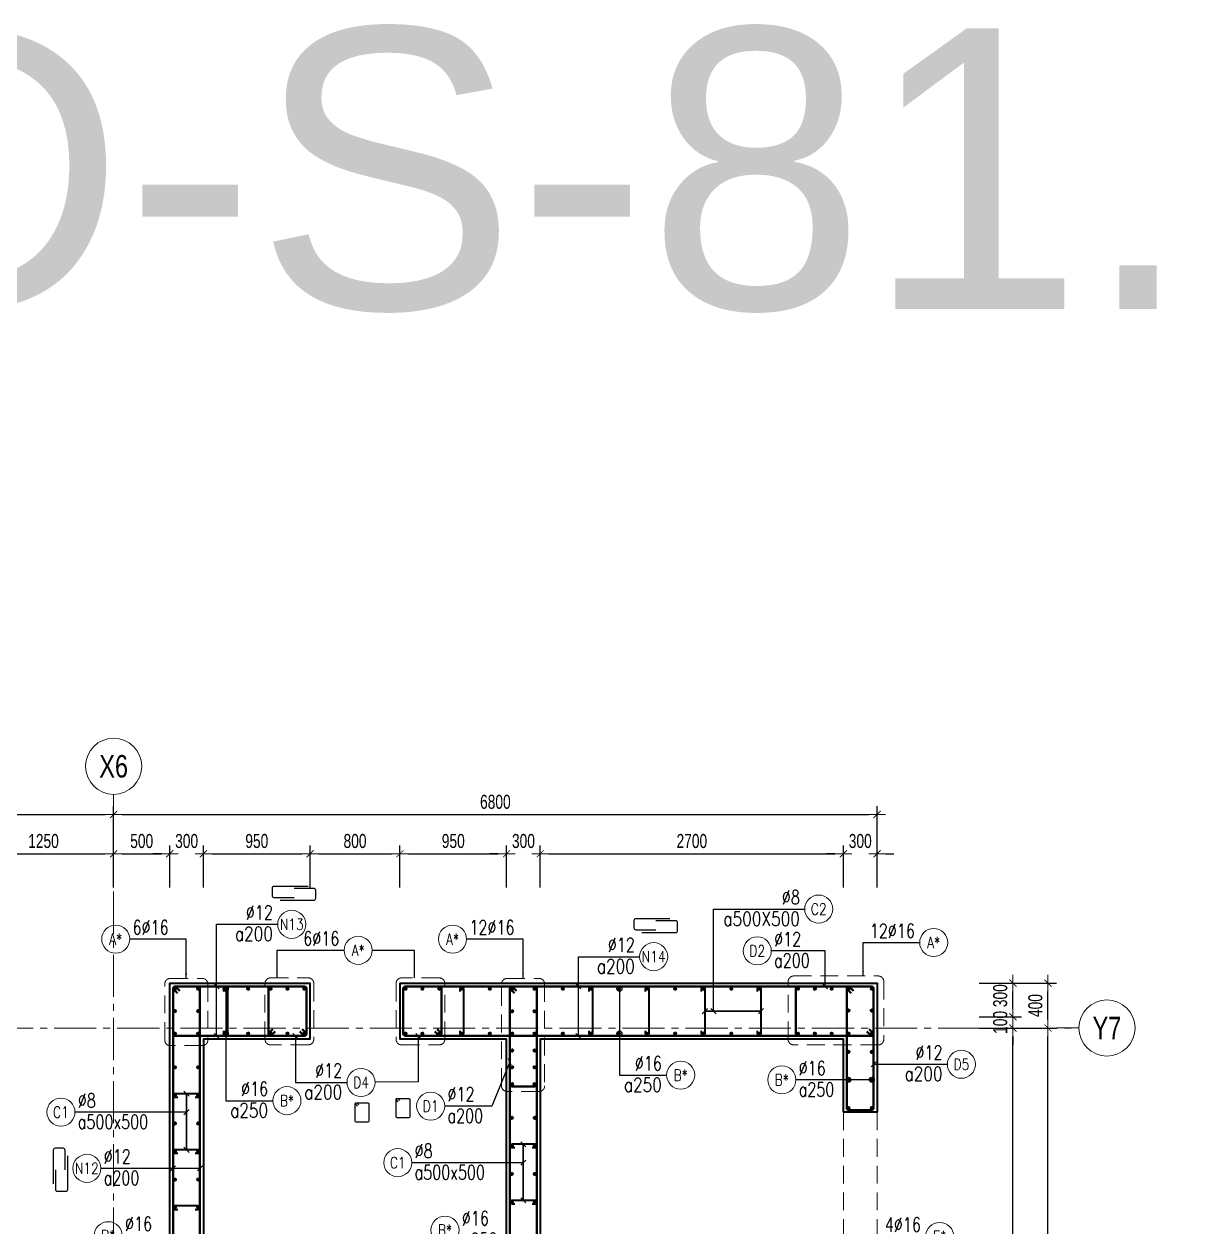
# Model space of a CAD drawing. Header units: millimetres. Extents: x 738475 to 1279438, y -34239 to 156422.
# Drawn here: x 1252281 to 1262657, y 145708 to 156422 of the extents above; entities that cross this region are included whole.
import ezdxf
from ezdxf.enums import TextEntityAlignment as Align

# ---------------------------------------------------------------- set-up
doc = ezdxf.new("R2010")
doc.units = ezdxf.units.MM
doc.header["$MEASUREMENT"] = 0
doc.linetypes.add('HIDDEN2', pattern=[4.7625, 3.175, -1.5875])
doc.linetypes.add('OF_Grid_1$0$CENTER2', pattern=[1.125, 0.75, -0.125, 0.125, -0.125])
doc.layers.get('0').update_dxf_attribs({"lineweight": 20})
doc.layers.get('Defpoints').update_dxf_attribs({"color": 151, "lineweight": 9})
for name, color, linetype, lineweight in [('KC-LEADER', 153, 'Continuous', 18), ('KC-THEP', 6, 'Continuous', 40), ('NDC_S_BEAM', 3, 'HIDDEN2', 20), ('NDC_S_DIM', 1, 'Continuous', 15), ('NDC_S_ENG TEXT', 2, 'Continuous', 20), ('NDC_S_HIDDEN', 8, 'HIDDEN2', 13), ('NDC_S_LEADER', 1, 'Continuous', 15), ('NDC_S_REBAR', 4, 'Continuous', 35), ('NDC_S_STIRRUP', 4, 'Continuous', 40), ('NDC_S_VN TEXT', 7, 'Continuous', 20), ('NDC_S_WALL', 6, 'Continuous', 35), ('OF_Grid_1$0$NDC_S_AXIS', 5, 'OF_Grid_1$0$CENTER2', 13), ('OF_Grid_1$0$NDC_S_SYMBOL', 1, 'Continuous', 15), ('OF_Grid_1$0$NDC_S_TEXT SYMBOL', 7, 'Continuous', 20)]:
    doc.layers.add(name, color=color, linetype=linetype, lineweight=lineweight)
doc.layers.add('Leader', color=6, linetype='Continuous')
doc.layers.add('Ligature', color=1, linetype='Continuous')
doc.styles.add('NDC_DIM', font='', dxfattribs={"width": 0.75})
doc.styles.add('NDC_EN TXT', font='romans.shx', dxfattribs={"width": 0.8})
doc.styles.add('OF_Grid_1$0$NDC_ANNO', font='', dxfattribs={"width": 0.8})
doc.styles.get("Standard").update_dxf_attribs({"font": 'arial.ttf'})
doc.styles.get('NDC_DIM').set_extended_font_data('Dotum')
doc.styles.get('OF_Grid_1$0$NDC_ANNO').set_extended_font_data('Dotum')
doc.dimstyles.new('NDC_dim_25', dxfattribs={"dimscale": 25, "dimtxt": 2.5, "dimasz": 1.5, "dimexe": 1.5, "dimexo": 2.5, "dimgap": 1, "dimtad": 1, "dimdec": 0, "dimzin": 0, "dimdsep": 46, "dimtxsty": 'NDC_DIM', "dimblk": 'DIMMARK', "dimcen": 0.09, "dimdle": 1.2, "dimclrd": 1, "dimclre": 1, "dimclrt": 3, "dimadec": 0, "dimazin": 0, "dimtfac": 1, "dimtdec": 0, "dimtix": 1, "dimtofl": 0, "dimtmove": 0, "dimatfit": 3, "dimfxl": 6, "dimfxlon": 1, "dimtolj": 1, "dimtzin": 0, "dimarcsym": 0})
doc.dimstyles.new('NDC_dim_30', dxfattribs={"dimscale": 30, "dimtxt": 2.5, "dimasz": 1.5, "dimexe": 1.5, "dimexo": 2.5, "dimgap": 1, "dimtad": 1, "dimdec": 0, "dimzin": 0, "dimdsep": 46, "dimtxsty": 'NDC_DIM', "dimblk": 'DIMMARK', "dimcen": 0.09, "dimdle": 1.2, "dimclrd": 1, "dimclre": 1, "dimclrt": 3, "dimadec": 0, "dimazin": 0, "dimtfac": 1, "dimtdec": 0, "dimtix": 1, "dimtofl": 0, "dimtmove": 0, "dimatfit": 3, "dimfxl": 6, "dimfxlon": 1, "dimtolj": 1, "dimtzin": 0, "dimarcsym": 0})
doc.dimstyles.new('NDC_dim_50', dxfattribs={"dimscale": 50, "dimtxt": 2.5, "dimasz": 1.5, "dimexe": 1.5, "dimexo": 2.5, "dimgap": 1, "dimtad": 1, "dimdec": 0, "dimzin": 0, "dimdsep": 46, "dimtxsty": 'NDC_DIM', "dimblk": 'DIMMARK', "dimcen": 0.09, "dimdle": 1.2, "dimclrd": 1, "dimclre": 1, "dimclrt": 3, "dimadec": 0, "dimazin": 0, "dimtfac": 1, "dimtdec": 0, "dimtix": 1, "dimtofl": 0, "dimtmove": 0, "dimatfit": 3, "dimfxl": 6, "dimfxlon": 1, "dimtolj": 1, "dimtzin": 0, "dimarcsym": 0})

# ---------------------------------------------------------------- blocks, each defined once
blk = doc.blocks.new('THEP')
at = {"layer": 'KC-LEADER', "color": 6}
blk.add_circle((0, 0), 14, dxfattribs=at)
at = {"layer": 'KC-THEP'}
for p, q in [((-14, 0), (14, 0)), ((10, 10), (-10, -10)), ((-10, 10), (10, -10)), ((0, 14), (0, -14))]:
    blk.add_line(p, q, dxfattribs=at)
blk = doc.blocks.new('*U11')
blk.add_circle((-2.5, 0), 2.5)
at = {"layer": 'NDC_S_VN TEXT', "color": 3, "style": 'NDC_EN TXT', "width": 0.75}
for tag, p in [('DK1', (0.5, 0.85)), ('KC1', (0.5, -2.97))]:
    blk.add_attdef(tag, p, '', height=2.5, dxfattribs=at)
at = {"layer": 'NDC_S_VN TEXT', "color": 7, "style": 'NDC_EN TXT', "width": 0.8}
blk.add_attdef('SH2', text='', height=2, dxfattribs=at).set_placement((-2.5, 0), align=Align.MIDDLE)
blk = doc.blocks.new('DIMMARK')
at = {"layer": 'NDC_S_DIM', "color": 1}
blk.add_line((-1.5, 0), (1, 0), dxfattribs=at)
at = {"layer": 'NDC_S_DIM', "color": 2, "const_width": 0.1}
blk.add_lwpolyline([(-0.42, -0.42), (0.42, 0.42)], dxfattribs=at)
blk = doc.blocks.new('A$C72321851')
at = {"layer": 'Ligature'}
for points in [[(-61, -129), (-61, 171, -0.414214), (-43, 189), (26, 189, -0.414214), (43, 171), (43, -4)], [(-40, -4), (-40, -180, 0.414214), (-22, -197), (47, -197, 0.414214), (65, -180), (65, 121)]]:
    blk.add_lwpolyline(points, format="xyb", dxfattribs=at)
blk = doc.blocks.new('*U12')
blk.add_circle((-2.5, 0), 2.5)
at = {"layer": 'NDC_S_VN TEXT', "color": 3, "style": 'NDC_EN TXT', "width": 0.75}
for tag, p in [('DK1', (0.5, 0.85)), ('KC1', (0.5, -2.97))]:
    blk.add_attdef(tag, p, '', height=2.5, dxfattribs=at)
at = {"layer": 'NDC_S_VN TEXT', "color": 7, "style": 'NDC_EN TXT', "width": 0.8}
blk.add_attdef('SH2', text='', height=2, dxfattribs=at).set_placement((-2.5, 0), align=Align.MIDDLE)
blk = doc.blocks.new('*U9')
blk.add_circle((2.5, 0), 2.5)
at = {"layer": 'NDC_S_VN TEXT', "color": 3, "style": 'NDC_EN TXT', "width": 0.75}
blk.add_attdef('DK2', text='', height=2.5, dxfattribs=at).set_placement((-0.85, 0.85), align=Align.RIGHT)
at = {"layer": 'NDC_S_VN TEXT', "color": 7, "style": 'NDC_EN TXT', "width": 0.8}
blk.add_attdef('SH3', text='', height=2, dxfattribs=at).set_placement((2.5, 0), align=Align.MIDDLE)
blk = doc.blocks.new('*U10')
blk.add_circle((2.5, 0), 2.5)
at = {"layer": 'NDC_S_VN TEXT', "color": 3, "style": 'NDC_EN TXT'}
for tag, width, p in [('DK2', 0.75, (-0.85, 0.85)), ('KC2', 0.8, (-0.85, -2.97))]:
    blk.add_attdef(tag, text='', height=2.5, dxfattribs=dict(at, width=width)).set_placement(p, align=Align.RIGHT)
at = {"layer": 'NDC_S_VN TEXT', "color": 7, "style": 'NDC_EN TXT', "width": 0.8}
blk.add_attdef('SH3', text='', height=2, dxfattribs=at).set_placement((2.5, 0), align=Align.MIDDLE)
blk = doc.blocks.new('*U13')
blk.add_circle((-2.5, 0), 2.5)
at = {"layer": 'NDC_S_VN TEXT', "color": 3, "style": 'NDC_EN TXT', "width": 0.75}
blk.add_attdef('DK1', (0.5, 0.85), '', height=2.5, dxfattribs=at)
at = {"layer": 'NDC_S_VN TEXT', "color": 7, "style": 'NDC_EN TXT', "width": 0.8}
blk.add_attdef('SH2', text='', height=2, dxfattribs=at).set_placement((-2.5, 0), align=Align.MIDDLE)
blk = doc.blocks.new('*U450')
at = {"layer": 'KC-THEP', "xscale": -1, "rotation": 170.331435563619}
blk.add_blockref('THEP', (0, 200), dxfattribs=at)
at = {"layer": 'KC-THEP', "rotation": 9.668564436380946}
blk.add_blockref('THEP', (0, -200), dxfattribs=at)
blk = doc.blocks.new('*U449')
at = {"layer": 'NDC_S_HIDDEN', "color": 0, "linetype": 'ByBlock', "lineweight": -2, "transparency": 16777216}
for p in [(0, 0), (250, 0), (500, 0), (750, 0), (1000, 0), (1250, 0), (1500, 0), (1750, 0)]:
    blk.add_blockref('*U450', p, dxfattribs=at)
blk = doc.blocks.new('*U442')
at = {"layer": 'NDC_S_REBAR'}
blk.add_lwpolyline([(-15, 175), (-15, 200, -1), (15, 200), (15, -200, -1), (-15, -200), (-15, -175)], format="xyb", dxfattribs=at)
blk = doc.blocks.new('*U441')
at = {"layer": 'NDC_S_HIDDEN', "color": 0, "linetype": 'ByBlock', "lineweight": -2, "transparency": 16777216}
for p in [(0, 0), (500, 0), (1000, 0), (1500, 0)]:
    blk.add_blockref('*U442', p, dxfattribs=at)
blk = doc.blocks.new('*U16')
at = {"layer": 'OF_Grid_1$0$NDC_S_SYMBOL'}
blk.add_line((0, 5), (0, 9), dxfattribs=at)
blk.add_circle((0, 0), 5, dxfattribs=at)
at = {"layer": 'OF_Grid_1$0$NDC_S_TEXT SYMBOL', "color": 7, "style": 'OF_Grid_1$0$NDC_ANNO', "width": 0.8}
blk.add_attdef('GRID', text='', height=4, dxfattribs=at).set_placement((0, 0), align=Align.MIDDLE)
blk = doc.blocks.new('*D519')
at = {"layer": 'Defpoints', "color": 0, "ltscale": 200, "transparency": 16777216}
for p in [(1253079, 149382), (1244979, 147828), (1253079, 147259)]:
    blk.add_point(p, dxfattribs=at)
at = {"layer": 'NDC_S_DIM', "color": 1, "lineweight": -2, "ltscale": 200, "transparency": 16777216}
for p, q in [((1244979, 149082), (1244979, 149457)), ((1253079, 149082), (1253079, 149457)), ((1245054, 149382), (1253004, 149382))]:
    blk.add_line(p, q, dxfattribs=at)
at = {"layer": 'NDC_S_DIM', "color": 1, "lineweight": -2, "ltscale": 200, "transparency": 16777216, "xscale": 75, "yscale": 75, "zscale": 75, "rotation": 180}
blk.add_blockref('DIMMARK', (1244979, 149382), dxfattribs=at)
at = {"layer": 'NDC_S_DIM', "color": 1, "lineweight": -2, "ltscale": 200, "transparency": 16777216, "xscale": 75, "yscale": 75, "zscale": 75}
blk.add_blockref('DIMMARK', (1253079, 149382), dxfattribs=at)
at = {"layer": 'NDC_S_DIM', "color": 3, "ltscale": 200, "transparency": 16777216, "insert": (1249029, 149494), "char_height": 125, "attachment_point": 5, "style": 'NDC_DIM'}
blk.add_mtext('\\A1;8100', dxfattribs=at)
blk = doc.blocks.new('*D520')
at = {"layer": 'Defpoints', "color": 0, "ltscale": 200, "transparency": 16777216}
for p in [(1259879, 149382), (1253079, 147259), (1259879, 146629)]:
    blk.add_point(p, dxfattribs=at)
at = {"layer": 'NDC_S_DIM', "color": 1, "lineweight": -2, "ltscale": 200, "transparency": 16777216}
for p, q in [((1253079, 149082), (1253079, 149457)), ((1259879, 149082), (1259879, 149457)), ((1253154, 149382), (1259804, 149382))]:
    blk.add_line(p, q, dxfattribs=at)
at = {"layer": 'NDC_S_DIM', "color": 1, "lineweight": -2, "ltscale": 200, "transparency": 16777216, "xscale": 75, "yscale": 75, "zscale": 75, "rotation": 180}
blk.add_blockref('DIMMARK', (1253079, 149382), dxfattribs=at)
at = {"layer": 'NDC_S_DIM', "color": 1, "lineweight": -2, "ltscale": 200, "transparency": 16777216, "xscale": 75, "yscale": 75, "zscale": 75}
blk.add_blockref('DIMMARK', (1259879, 149382), dxfattribs=at)
at = {"layer": 'NDC_S_DIM', "color": 3, "ltscale": 200, "transparency": 16777216, "insert": (1256479, 149494), "char_height": 125, "attachment_point": 5, "style": 'NDC_DIM'}
blk.add_mtext('\\A1;6800', dxfattribs=at)
blk = doc.blocks.new('*D507')
at = {"layer": 'Defpoints', "color": 0, "transparency": 16777216}
for p in [(1259249, 147480), (1261089, 147480), (1259139, 135880)]:
    blk.add_point(p, dxfattribs=at)
at = {"layer": 'NDC_S_DIM', "color": 1, "lineweight": -2, "transparency": 16777216}
for p, q in [((1260789, 147480), (1261164, 147480)), ((1261089, 135955), (1261089, 147405)), ((1260789, 135880), (1261164, 135880))]:
    blk.add_line(p, q, dxfattribs=at)
at = {"layer": 'NDC_S_DIM', "color": 1, "lineweight": -2, "transparency": 16777216, "xscale": 75, "yscale": 75, "zscale": 75}
for p, rotation in [((1261089, 147480), 90), ((1261089, 135880), 270)]:
    blk.add_blockref('DIMMARK', p, dxfattribs=dict(at, rotation=rotation))
at = {"layer": 'NDC_S_DIM', "color": 3, "transparency": 16777216, "insert": (1260976, 141680), "char_height": 125, "attachment_point": 5, "rotation": 90, "style": 'NDC_DIM'}
blk.add_mtext('\\A1;11600', dxfattribs=at)
blk = doc.blocks.new('*D508')
at = {"layer": 'Defpoints', "color": 0, "ltscale": 200, "transparency": 16777216}
for p in [(1259578, 147580), (1261089, 147580), (1259249, 147480)]:
    blk.add_point(p, dxfattribs=at)
at = {"layer": 'NDC_S_DIM', "color": 1, "lineweight": -2, "ltscale": 200, "transparency": 16777216}
for p, q in [((1261089, 147655), (1261089, 147730)), ((1260789, 147580), (1261164, 147580)), ((1260789, 147480), (1261164, 147480)), ((1261089, 147405), (1261089, 147330))]:
    blk.add_line(p, q, dxfattribs=at)
at = {"layer": 'NDC_S_DIM', "color": 1, "lineweight": -2, "ltscale": 200, "transparency": 16777216, "xscale": 75, "yscale": 75, "zscale": 75}
for p, rotation in [((1261089, 147580), 270), ((1261089, 147480), 90)]:
    blk.add_blockref('DIMMARK', p, dxfattribs=dict(at, rotation=rotation))
at = {"layer": 'NDC_S_DIM', "color": 3, "ltscale": 200, "transparency": 16777216, "insert": (1260976, 147530), "char_height": 125, "attachment_point": 5, "rotation": 90, "style": 'NDC_DIM'}
blk.add_mtext('\\A1;100', dxfattribs=at)
blk = doc.blocks.new('*D509')
at = {"layer": 'Defpoints', "color": 0, "ltscale": 200, "transparency": 16777216}
for p in [(1259878, 147880), (1261089, 147880), (1259578, 147580)]:
    blk.add_point(p, dxfattribs=at)
at = {"layer": 'NDC_S_DIM', "color": 1, "lineweight": -2, "ltscale": 200, "transparency": 16777216}
for p, q in [((1260789, 147880), (1261164, 147880)), ((1261089, 147655), (1261089, 147805)), ((1260789, 147580), (1261164, 147580))]:
    blk.add_line(p, q, dxfattribs=at)
at = {"layer": 'NDC_S_DIM', "color": 1, "lineweight": -2, "ltscale": 200, "transparency": 16777216, "xscale": 75, "yscale": 75, "zscale": 75}
for p, rotation in [((1261089, 147880), 90), ((1261089, 147580), 270)]:
    blk.add_blockref('DIMMARK', p, dxfattribs=dict(at, rotation=rotation))
at = {"layer": 'NDC_S_DIM', "color": 3, "ltscale": 200, "transparency": 16777216, "insert": (1260976, 147768), "char_height": 125, "attachment_point": 5, "rotation": 90, "style": 'NDC_DIM'}
blk.add_mtext('\\A1;300', dxfattribs=at)
blk = doc.blocks.new('*D473')
at = {"layer": 'Defpoints', "color": 0, "ltscale": 200, "transparency": 16777216}
for p in [(1259764, 147480), (1261401, 147480), (1259764, 135880)]:
    blk.add_point(p, dxfattribs=at)
at = {"layer": 'NDC_S_DIM', "color": 1, "lineweight": -2, "ltscale": 200, "transparency": 16777216}
for p, q in [((1261101, 147480), (1261476, 147480)), ((1261401, 135955), (1261401, 147405)), ((1261101, 135880), (1261476, 135880))]:
    blk.add_line(p, q, dxfattribs=at)
at = {"layer": 'NDC_S_DIM', "color": 1, "lineweight": -2, "ltscale": 200, "transparency": 16777216, "xscale": 75, "yscale": 75, "zscale": 75}
for p, rotation in [((1261401, 147480), 90), ((1261401, 135880), 270)]:
    blk.add_blockref('DIMMARK', p, dxfattribs=dict(at, rotation=rotation))
at = {"layer": 'NDC_S_DIM', "color": 3, "ltscale": 200, "transparency": 16777216, "insert": (1261289, 141680), "char_height": 125, "attachment_point": 5, "rotation": 90, "style": 'NDC_DIM'}
blk.add_mtext('\\A1;11600', dxfattribs=at)
blk = doc.blocks.new('*D474')
at = {"layer": 'Defpoints', "color": 0, "ltscale": 200, "transparency": 16777216}
for p in [(1259878, 147880), (1261401, 147880), (1259764, 147480)]:
    blk.add_point(p, dxfattribs=at)
at = {"layer": 'NDC_S_DIM', "color": 1, "lineweight": -2, "ltscale": 200, "transparency": 16777216}
for p, q in [((1261101, 147880), (1261476, 147880)), ((1261401, 147555), (1261401, 147805)), ((1261101, 147480), (1261476, 147480))]:
    blk.add_line(p, q, dxfattribs=at)
at = {"layer": 'NDC_S_DIM', "color": 1, "lineweight": -2, "ltscale": 200, "transparency": 16777216, "xscale": 75, "yscale": 75, "zscale": 75}
for p, rotation in [((1261401, 147880), 90), ((1261401, 147480), 270)]:
    blk.add_blockref('DIMMARK', p, dxfattribs=dict(at, rotation=rotation))
at = {"layer": 'NDC_S_DIM', "color": 3, "ltscale": 200, "transparency": 16777216, "insert": (1261289, 147680), "char_height": 125, "attachment_point": 5, "rotation": 90, "style": 'NDC_DIM'}
blk.add_mtext('\\A1;400', dxfattribs=at)
blk = doc.blocks.new('*U17')
at = {"layer": 'OF_Grid_1$0$NDC_S_SYMBOL'}
blk.add_line((-5, 0), (-9, 0), dxfattribs=at)
blk.add_circle((0, 0), 5, dxfattribs=at)
at = {"layer": 'OF_Grid_1$0$NDC_S_TEXT SYMBOL', "color": 7, "style": 'OF_Grid_1$0$NDC_ANNO', "width": 0.8}
blk.add_attdef('GRID', text='', height=4, rotation=90, dxfattribs=at).set_placement((0, 0), align=Align.MIDDLE)
blk = doc.blocks.new('*D489')
at = {"layer": 'Defpoints', "color": 0, "ltscale": 200, "transparency": 16777216}
for p in [(1253079, 149032), (1253079, 147480), (1251829, 147380)]:
    blk.add_point(p, dxfattribs=at)
at = {"layer": 'NDC_S_DIM', "color": 1, "lineweight": -2, "ltscale": 200, "transparency": 16777216}
for p, q in [((1251829, 148732), (1251829, 149107)), ((1251904, 149032), (1253004, 149032)), ((1253079, 148732), (1253079, 149107))]:
    blk.add_line(p, q, dxfattribs=at)
at = {"layer": 'NDC_S_DIM', "color": 1, "lineweight": -2, "ltscale": 200, "transparency": 16777216, "xscale": 75, "yscale": 75, "zscale": 75, "rotation": 180}
blk.add_blockref('DIMMARK', (1251829, 149032), dxfattribs=at)
at = {"layer": 'NDC_S_DIM', "color": 1, "lineweight": -2, "ltscale": 200, "transparency": 16777216, "xscale": 75, "yscale": 75, "zscale": 75}
blk.add_blockref('DIMMARK', (1253079, 149032), dxfattribs=at)
at = {"layer": 'NDC_S_DIM', "color": 3, "ltscale": 200, "transparency": 16777216, "insert": (1252454, 149145), "char_height": 125, "attachment_point": 5, "style": 'NDC_DIM'}
blk.add_mtext('\\A1;1250', dxfattribs=at)
blk = doc.blocks.new('*D490')
at = {"layer": 'Defpoints', "color": 0, "ltscale": 200, "transparency": 16777216}
for p in [(1253579, 149032), (1253579, 147757), (1253079, 147480)]:
    blk.add_point(p, dxfattribs=at)
at = {"layer": 'NDC_S_DIM', "color": 1, "lineweight": -2, "ltscale": 200, "transparency": 16777216}
for p, q in [((1253079, 148732), (1253079, 149107)), ((1253154, 149032), (1253504, 149032)), ((1253579, 148732), (1253579, 149107))]:
    blk.add_line(p, q, dxfattribs=at)
at = {"layer": 'NDC_S_DIM', "color": 1, "lineweight": -2, "ltscale": 200, "transparency": 16777216, "xscale": 75, "yscale": 75, "zscale": 75, "rotation": 180}
blk.add_blockref('DIMMARK', (1253079, 149032), dxfattribs=at)
at = {"layer": 'NDC_S_DIM', "color": 1, "lineweight": -2, "ltscale": 200, "transparency": 16777216, "xscale": 75, "yscale": 75, "zscale": 75}
blk.add_blockref('DIMMARK', (1253579, 149032), dxfattribs=at)
at = {"layer": 'NDC_S_DIM', "color": 3, "ltscale": 200, "transparency": 16777216, "insert": (1253329, 149145), "char_height": 125, "attachment_point": 5, "style": 'NDC_DIM'}
blk.add_mtext('\\A1;500', dxfattribs=at)
blk = doc.blocks.new('*D491')
at = {"layer": 'Defpoints', "color": 0, "ltscale": 200, "transparency": 16777216}
for p in [(1253879, 149032), (1253579, 147757), (1253879, 147261)]:
    blk.add_point(p, dxfattribs=at)
at = {"layer": 'NDC_S_DIM', "color": 1, "lineweight": -2, "ltscale": 200, "transparency": 16777216}
for p, q in [((1253504, 149032), (1253429, 149032)), ((1253579, 148732), (1253579, 149107)), ((1253879, 148732), (1253879, 149107)), ((1253954, 149032), (1254029, 149032))]:
    blk.add_line(p, q, dxfattribs=at)
at = {"layer": 'NDC_S_DIM', "color": 1, "lineweight": -2, "ltscale": 200, "transparency": 16777216, "xscale": 75, "yscale": 75, "zscale": 75}
blk.add_blockref('DIMMARK', (1253579, 149032), dxfattribs=at)
at = {"layer": 'NDC_S_DIM', "color": 1, "lineweight": -2, "ltscale": 200, "transparency": 16777216, "xscale": 75, "yscale": 75, "zscale": 75, "rotation": 180}
blk.add_blockref('DIMMARK', (1253879, 149032), dxfattribs=at)
at = {"layer": 'NDC_S_DIM', "color": 3, "ltscale": 200, "transparency": 16777216, "insert": (1253729, 149145), "char_height": 125, "attachment_point": 5, "style": 'NDC_DIM'}
blk.add_mtext('\\A1;300', dxfattribs=at)
blk = doc.blocks.new('*D477')
at = {"layer": 'Defpoints', "color": 0, "ltscale": 200, "transparency": 16777216}
for p in [(1254829, 149032), (1254829, 147380), (1253879, 147261)]:
    blk.add_point(p, dxfattribs=at)
at = {"layer": 'NDC_S_DIM', "color": 1, "lineweight": -2, "ltscale": 200, "transparency": 16777216}
for p, q in [((1253879, 148732), (1253879, 149107)), ((1253954, 149032), (1254754, 149032)), ((1254829, 148732), (1254829, 149107))]:
    blk.add_line(p, q, dxfattribs=at)
at = {"layer": 'NDC_S_DIM', "color": 1, "lineweight": -2, "ltscale": 200, "transparency": 16777216, "xscale": 75, "yscale": 75, "zscale": 75, "rotation": 180}
blk.add_blockref('DIMMARK', (1253879, 149032), dxfattribs=at)
at = {"layer": 'NDC_S_DIM', "color": 1, "lineweight": -2, "ltscale": 200, "transparency": 16777216, "xscale": 75, "yscale": 75, "zscale": 75}
blk.add_blockref('DIMMARK', (1254829, 149032), dxfattribs=at)
at = {"layer": 'NDC_S_DIM', "color": 3, "ltscale": 200, "transparency": 16777216, "insert": (1254354, 149145), "char_height": 125, "attachment_point": 5, "style": 'NDC_DIM'}
blk.add_mtext('\\A1;950', dxfattribs=at)
blk = doc.blocks.new('*D478')
at = {"layer": 'Defpoints', "color": 0, "ltscale": 200, "transparency": 16777216}
for p in [(1255629, 149032), (1255629, 147653), (1254829, 147380)]:
    blk.add_point(p, dxfattribs=at)
at = {"layer": 'NDC_S_DIM', "color": 1, "lineweight": -2, "ltscale": 200, "transparency": 16777216}
for p, q in [((1254829, 148732), (1254829, 149107)), ((1254904, 149032), (1255554, 149032)), ((1255629, 148732), (1255629, 149107))]:
    blk.add_line(p, q, dxfattribs=at)
at = {"layer": 'NDC_S_DIM', "color": 1, "lineweight": -2, "ltscale": 200, "transparency": 16777216, "xscale": 75, "yscale": 75, "zscale": 75, "rotation": 180}
blk.add_blockref('DIMMARK', (1254829, 149032), dxfattribs=at)
at = {"layer": 'NDC_S_DIM', "color": 1, "lineweight": -2, "ltscale": 200, "transparency": 16777216, "xscale": 75, "yscale": 75, "zscale": 75}
blk.add_blockref('DIMMARK', (1255629, 149032), dxfattribs=at)
at = {"layer": 'NDC_S_DIM', "color": 3, "ltscale": 200, "transparency": 16777216, "insert": (1255229, 149145), "char_height": 125, "attachment_point": 5, "style": 'NDC_DIM'}
blk.add_mtext('\\A1;800', dxfattribs=at)
blk = doc.blocks.new('*D479')
at = {"layer": 'Defpoints', "color": 0, "ltscale": 200, "transparency": 16777216}
for p in [(1256579, 149032), (1255629, 147653), (1256579, 147352)]:
    blk.add_point(p, dxfattribs=at)
at = {"layer": 'NDC_S_DIM', "color": 1, "lineweight": -2, "ltscale": 200, "transparency": 16777216}
for p, q in [((1255629, 148732), (1255629, 149107)), ((1255704, 149032), (1256504, 149032)), ((1256579, 148732), (1256579, 149107))]:
    blk.add_line(p, q, dxfattribs=at)
at = {"layer": 'NDC_S_DIM', "color": 1, "lineweight": -2, "ltscale": 200, "transparency": 16777216, "xscale": 75, "yscale": 75, "zscale": 75, "rotation": 180}
blk.add_blockref('DIMMARK', (1255629, 149032), dxfattribs=at)
at = {"layer": 'NDC_S_DIM', "color": 1, "lineweight": -2, "ltscale": 200, "transparency": 16777216, "xscale": 75, "yscale": 75, "zscale": 75}
blk.add_blockref('DIMMARK', (1256579, 149032), dxfattribs=at)
at = {"layer": 'NDC_S_DIM', "color": 3, "ltscale": 200, "transparency": 16777216, "insert": (1256104, 149145), "char_height": 125, "attachment_point": 5, "style": 'NDC_DIM'}
blk.add_mtext('\\A1;950', dxfattribs=at)
blk = doc.blocks.new('*D480')
at = {"layer": 'Defpoints', "color": 0, "ltscale": 200, "transparency": 16777216}
for p in [(1256879, 149032), (1256579, 147352), (1256879, 147329)]:
    blk.add_point(p, dxfattribs=at)
at = {"layer": 'NDC_S_DIM', "color": 1, "lineweight": -2, "ltscale": 200, "transparency": 16777216}
for p, q in [((1256504, 149032), (1256429, 149032)), ((1256579, 148732), (1256579, 149107)), ((1256879, 148732), (1256879, 149107)), ((1256954, 149032), (1257029, 149032))]:
    blk.add_line(p, q, dxfattribs=at)
at = {"layer": 'NDC_S_DIM', "color": 1, "lineweight": -2, "ltscale": 200, "transparency": 16777216, "xscale": 75, "yscale": 75, "zscale": 75}
blk.add_blockref('DIMMARK', (1256579, 149032), dxfattribs=at)
at = {"layer": 'NDC_S_DIM', "color": 1, "lineweight": -2, "ltscale": 200, "transparency": 16777216, "xscale": 75, "yscale": 75, "zscale": 75, "rotation": 180}
blk.add_blockref('DIMMARK', (1256879, 149032), dxfattribs=at)
at = {"layer": 'NDC_S_DIM', "color": 3, "ltscale": 200, "transparency": 16777216, "insert": (1256729, 149145), "char_height": 125, "attachment_point": 5, "style": 'NDC_DIM'}
blk.add_mtext('\\A1;300', dxfattribs=at)
blk = doc.blocks.new('*D481')
at = {"layer": 'Defpoints', "color": 0, "ltscale": 200, "transparency": 16777216}
for p in [(1259579, 149032), (1256879, 147329), (1259579, 147194)]:
    blk.add_point(p, dxfattribs=at)
at = {"layer": 'NDC_S_DIM', "color": 1, "lineweight": -2, "ltscale": 200, "transparency": 16777216}
for p, q in [((1256879, 148732), (1256879, 149107)), ((1256954, 149032), (1259504, 149032)), ((1259579, 148732), (1259579, 149107))]:
    blk.add_line(p, q, dxfattribs=at)
at = {"layer": 'NDC_S_DIM', "color": 1, "lineweight": -2, "ltscale": 200, "transparency": 16777216, "xscale": 75, "yscale": 75, "zscale": 75, "rotation": 180}
blk.add_blockref('DIMMARK', (1256879, 149032), dxfattribs=at)
at = {"layer": 'NDC_S_DIM', "color": 1, "lineweight": -2, "ltscale": 200, "transparency": 16777216, "xscale": 75, "yscale": 75, "zscale": 75}
blk.add_blockref('DIMMARK', (1259579, 149032), dxfattribs=at)
at = {"layer": 'NDC_S_DIM', "color": 3, "ltscale": 200, "transparency": 16777216, "insert": (1258229, 149145), "char_height": 125, "attachment_point": 5, "style": 'NDC_DIM'}
blk.add_mtext('\\A1;2700', dxfattribs=at)
blk = doc.blocks.new('*D482')
at = {"layer": 'Defpoints', "color": 0, "ltscale": 200, "transparency": 16777216}
for p in [(1259879, 149032), (1259579, 147194), (1259879, 147194)]:
    blk.add_point(p, dxfattribs=at)
at = {"layer": 'NDC_S_DIM', "color": 1, "lineweight": -2, "ltscale": 200, "transparency": 16777216}
for p, q in [((1259504, 149032), (1259429, 149032)), ((1259579, 148732), (1259579, 149107)), ((1259879, 148732), (1259879, 149107)), ((1259954, 149032), (1260029, 149032))]:
    blk.add_line(p, q, dxfattribs=at)
at = {"layer": 'NDC_S_DIM', "color": 1, "lineweight": -2, "ltscale": 200, "transparency": 16777216, "xscale": 75, "yscale": 75, "zscale": 75}
blk.add_blockref('DIMMARK', (1259579, 149032), dxfattribs=at)
at = {"layer": 'NDC_S_DIM', "color": 1, "lineweight": -2, "ltscale": 200, "transparency": 16777216, "xscale": 75, "yscale": 75, "zscale": 75, "rotation": 180}
blk.add_blockref('DIMMARK', (1259879, 149032), dxfattribs=at)
at = {"layer": 'NDC_S_DIM', "color": 3, "ltscale": 200, "transparency": 16777216, "insert": (1259729, 149145), "char_height": 125, "attachment_point": 5, "style": 'NDC_DIM'}
blk.add_mtext('\\A1;300', dxfattribs=at)

msp = doc.modelspace()

# ---------------------------------------------------------------- linework, layer by layer
at = {"layer": 'Ligature'}
for points in [[(1255249.552, 146785.135), (1255233.586, 146801.101, -0.668178638), (1255239.36, 146815.039), (1255343.989, 146815.039, -0.414213562), (1255352.154, 146806.875), (1255352.153, 146649.767, -0.414213562), (1255343.989, 146641.602), (1255239.36, 146641.602, -0.414213562), (1255231.195, 146649.767), (1255231.195, 146806.875, -0.668178638), (1255245.133, 146812.648), (1255261.099, 146796.682)], [(1255614.568, 146823.606), (1255598.602, 146839.572, -0.668178638), (1255604.375, 146853.51), (1255709.004, 146853.51, -0.414213562), (1255717.169, 146845.345), (1255717.169, 146688.238, -0.414213562), (1255709.004, 146680.073), (1255604.375, 146680.073, -0.414213562), (1255596.211, 146688.238), (1255596.211, 146845.345, -0.668178638), (1255610.149, 146851.119), (1255626.115, 146835.153)]]:
    msp.add_lwpolyline(points, format="xyb", dxfattribs=at)
at = {"layer": 'NDC_S_BEAM', "ltscale": 50}
for p, q in [((1259578.836, 146730.175), (1259578.836, 145330.175)), ((1259878.836, 146730.175), (1259878.836, 145330.175))]:
    msp.add_line(p, q, dxfattribs=at)
at = {"layer": 'NDC_S_HIDDEN', "ltscale": 50}
for points in [[(1253583.795, 147921.715), (1253868.056, 147921.715, -0.414213562), (1253918.056, 147871.715), (1253918.056, 147372.895, -0.414213562), (1253868.056, 147322.895), (1253583.795, 147322.895, -0.414213562), (1253533.795, 147372.895), (1253533.795, 147871.715, -0.414213562)], [(1254476.866, 147926.333), (1254812.09, 147926.333, -0.414213562), (1254862.09, 147876.333), (1254862.09, 147380.175, -0.414213562), (1254812.09, 147330.175), (1254476.866, 147330.175, -0.414213562), (1254426.866, 147380.175), (1254426.866, 147876.333, -0.414213562)], [(1255979.206, 147926.333), (1255643.982, 147926.333, 0.414213562), (1255593.982, 147876.333), (1255593.982, 147380.175, 0.414213562), (1255643.982, 147330.175), (1255979.206, 147330.175, 0.414213562), (1256029.206, 147380.175), (1256029.206, 147876.333, 0.414213562)], [(1256583.795, 147921.715), (1256868.056, 147921.715, -0.414213562), (1256918.056, 147871.715), (1256918.056, 146964.3, -0.414213562), (1256868.056, 146914.3), (1256583.795, 146914.3, -0.414213562), (1256533.795, 146964.3), (1256533.795, 147871.715, -0.414213562)], [(1259136.732, 147943.575), (1259888.942, 147943.575, -0.414213562), (1259938.942, 147893.575), (1259938.942, 147379.556, -0.414213562), (1259888.942, 147329.556), (1259136.732, 147329.556, -0.414213562), (1259086.732, 147379.556), (1259086.732, 147893.575, -0.414213562)]]:
    msp.add_lwpolyline(points, format="xyb", close=True, dxfattribs=at)
at = {"layer": 'NDC_S_REBAR'}
for points in [[(1254061.866, 147805.175), (1254061.866, 147830.175, -1), (1254091.866, 147830.175), (1254091.866, 147430.175, -1), (1254061.866, 147430.175), (1254061.866, 147455.175)], [(1256164.206, 147805.175), (1256164.206, 147830.175, -1), (1256194.206, 147830.175), (1256194.206, 147430.175, -1), (1256164.206, 147430.175), (1256164.206, 147455.175)], [(1253806.548, 146865.175), (1253831.548, 146865.175, 1), (1253831.548, 146895.175), (1253624.524, 146895.175, 1), (1253624.524, 146865.175), (1253649.524, 146865.175)], [(1253806.548, 146365.175), (1253831.548, 146365.175, 1), (1253831.548, 146395.175), (1253624.524, 146395.175, 1), (1253624.524, 146365.175), (1253649.524, 146365.175)], [(1256808.14, 146415.175), (1256833.14, 146415.175, 1), (1256833.14, 146445.175), (1256626.116, 146445.175, 1), (1256626.116, 146415.175), (1256651.116, 146415.175)], [(1256808.14, 145915.175), (1256833.14, 145915.175, 1), (1256833.14, 145945.175), (1256626.116, 145945.175, 1), (1256626.116, 145915.175), (1256651.116, 145915.175)], [(1253806.548, 145865.175), (1253831.548, 145865.175, 1), (1253831.548, 145895.175), (1253624.524, 145895.175, 1), (1253624.524, 145865.175), (1253649.524, 145865.175)]]:
    msp.add_lwpolyline(points, format="xyb", dxfattribs=at)
at = {"layer": 'NDC_S_STIRRUP'}
for points in [[(1253648.036, 147790.175), (1253608.036, 147830.175, -0.414213562), (1253628.036, 147850.175), (1253828.036, 147850.175, -0.414213562), (1253848.036, 147830.175), (1253848.036, 143880.175, -0.414213562), (1253828.036, 143860.175), (1253628.036, 143860.175, -0.414213562), (1253608.036, 143880.175), (1253608.036, 147830.175, -0.414213562), (1253628.036, 147850.175), (1253668.036, 147810.175)], [(1254736.866, 147450.175), (1254776.866, 147410.175, 0.414213562), (1254796.866, 147430.175), (1254796.866, 147830.175, 0.414213562), (1254776.866, 147850.175), (1253628.836, 147850.175, 0.414213562), (1253608.836, 147830.175), (1253608.836, 147430.175, 0.414213562), (1253628.836, 147410.175), (1254776.866, 147410.175, 0.414213562), (1254796.866, 147430.175), (1254756.866, 147470.175)], [(1254496.866, 147470.175), (1254456.866, 147430.175, 0.414213562), (1254476.866, 147410.175), (1254776.866, 147410.175, 0.414213562), (1254796.866, 147430.175), (1254796.866, 147830.175, 0.414213562), (1254776.866, 147850.175), (1254476.866, 147850.175, 0.414213562), (1254456.866, 147830.175), (1254456.866, 147430.175, 0.414213562), (1254476.866, 147410.175), (1254516.866, 147450.175)], [(1259788.036, 147450.175), (1259828.036, 147410.175, 0.414213562), (1259848.036, 147430.175), (1259848.036, 147830.175, 0.414213562), (1259828.036, 147850.175), (1255679.206, 147850.175, 0.414213562), (1255659.206, 147830.175), (1255659.206, 147430.175, 0.414213562), (1255679.206, 147410.175), (1259828.036, 147410.175, 0.414213562), (1259848.036, 147430.175), (1259808.036, 147470.175)], [(1255959.206, 147470.175), (1255999.206, 147430.175, -0.414213562), (1255979.206, 147410.175), (1255679.206, 147410.175, -0.414213562), (1255659.206, 147430.175), (1255659.206, 147830.175, -0.414213562), (1255679.206, 147850.175), (1255979.206, 147850.175, -0.414213562), (1255999.206, 147830.175), (1255999.206, 147430.175, -0.414213562), (1255979.206, 147410.175), (1255939.206, 147450.175)], [(1256648.036, 147790.175), (1256608.036, 147830.175, -0.414213562), (1256628.036, 147850.175), (1256828.036, 147850.175, -0.414213562), (1256848.036, 147830.175), (1256848.036, 135530.175, -0.414213562), (1256828.036, 135510.175), (1256628.036, 135510.175, -0.414213562), (1256608.036, 135530.175), (1256608.036, 147830.175, -0.414213562), (1256628.036, 147850.175), (1256668.036, 147810.175)], [(1256648.036, 147790.175), (1256608.036, 147830.175, -0.414213562), (1256628.036, 147850.175), (1256828.036, 147850.175, -0.414213562), (1256848.036, 147830.175), (1256848.036, 146980.358, -0.414213562), (1256828.036, 146960.358), (1256628.036, 146960.358, -0.414213562), (1256608.036, 146980.358), (1256608.036, 147830.175, -0.414213562), (1256628.036, 147850.175), (1256668.036, 147810.175)], [(1259788.036, 147450.175), (1259828.036, 147410.175, 0.414213562), (1259848.036, 147430.175), (1259848.036, 147830.175, 0.414213562), (1259828.036, 147850.175), (1259174.524, 147850.175, 0.414213562), (1259154.524, 147830.175), (1259154.524, 147430.175, 0.414213562), (1259174.524, 147410.175), (1259828.036, 147410.175, 0.414213562), (1259848.036, 147430.175), (1259808.036, 147470.175)], [(1259648.036, 147790.175), (1259608.036, 147830.175, -0.414213562), (1259628.036, 147850.175), (1259828.036, 147850.175, -0.414213562), (1259848.036, 147830.175), (1259848.036, 146768.791, -0.414213562), (1259828.036, 146748.791), (1259628.036, 146748.791, -0.414213562), (1259608.036, 146768.791), (1259608.036, 147830.175, -0.414213562), (1259628.036, 147850.175), (1259668.036, 147810.175)]]:
    msp.add_lwpolyline(points, format="xyb", dxfattribs=at)
at = {"layer": 'NDC_S_WALL'}
for points in [[(1253578.836, 143830.175), (1253578.836, 147880.175), (1254827.666, 147880.175), (1254827.666, 147880.175), (1254827.666, 147380.175), (1254827.666, 147380.175), (1253878.836, 147380.175), (1253878.836, 144780.175)], [(1256578.836, 144780.175), (1256578.836, 147380.175), (1256578.836, 147380.175), (1255630.006, 147380.175), (1255630.006, 147380.175), (1255630.006, 147880.175), (1259878.836, 147880.175), (1259878.836, 147880.175), (1259878.836, 146730.175), (1259578.836, 146730.175)], [(1259578.836, 146730.175), (1259578.836, 147380.175), (1256878.836, 147380.175), (1256878.836, 135980.175)]]:
    msp.add_lwpolyline(points, dxfattribs=at)
at = {"layer": 'OF_Grid_1$0$NDC_S_AXIS', "ltscale": 500}
for p, q in [((1253078.836, 134257.175), (1253078.836, 149361.284)), ((1242986.353, 147480.175), (1261606.941, 147480.175))]:
    msp.add_line(p, q, dxfattribs=at)

# ---------------------------------------------------------------- block references
at = {"layer": 'KC-THEP'}
for p, rotation in [((1253624.524, 147830.175), 189.668564436381), ((1255679.206, 147830.175), 189.6685644363809), ((1255829.206, 147830.175), 189.6685644363809), ((1255979.206, 147830.175), 189.6685644363809), ((1256828.036, 147830.175), 189.6685644363809), ((1259174.524, 147830.175), 189.6685644363809), ((1259324.524, 147830.175), 189.6685644363809), ((1259474.524, 147830.175), 189.6685644363809), ((1259624.524, 147830.175), 189.6685644363809), ((1253831.548, 147631.027), 9.66856443638095), ((1256628.036, 147629.217), 9.668564436380946), ((1259831.548, 147636.3), 9.66856443638095), ((1253831.548, 147430.175), 9.668564436380946), ((1254076.866, 147430.175), 9.668564436380946), ((1254276.866, 147430.175), 9.668564436380946), ((1254476.866, 147430.175), 9.668564436380946), ((1254626.866, 147430.175), 9.668564436380946), ((1254776.866, 147430.175), 9.668564436380946), ((1256179.206, 147430.175), 9.668564436380946), ((1256429.206, 147430.175), 9.668564436380946), ((1256628.036, 147430.175), 9.668564436380946), ((1259831.548, 147430.175), 9.66856443638095), ((1256628.036, 147280.175), 9.668564436380946), ((1259831.548, 147267.402), 9.66856443638095), ((1253831.548, 147130.175), 9.668564436380946), ((1256628.036, 147130.175), 9.668564436380946), ((1256628.036, 146980.358), 9.668564436380946), ((1259831.548, 147017.402), 9.66856443638095), ((1253624.524, 146880.175), 189.6685644363809), ((1259831.548, 146767.402), 9.66856443638095), ((1256626.116, 146680.175), 9.668564436380926), ((1256829.908, 146680.175), 9.668564436380926), ((1253624.524, 146630.175), 189.6685644363809), ((1253624.524, 146380.175), 189.6685644363809), ((1256626.116, 146430.175), 9.668564436380926), ((1256829.908, 146430.175), 9.668564436380926), ((1253624.524, 146130.175), 189.6685644363809), ((1256626.116, 146180.175), 9.668564436380926), ((1256829.908, 146180.175), 9.668564436380926), ((1256626.116, 145930.175), 9.668564436380926), ((1256829.908, 145930.175), 9.668564436380926), ((1253624.524, 145880.175), 189.6685644363809)]:
    msp.add_blockref('THEP', p, dxfattribs=dict(at, rotation=rotation))
at = {"layer": 'KC-THEP', "xscale": -1}
for p, rotation in [((1253831.548, 147830.175), 170.331435563619), ((1254076.866, 147830.175), 170.331435563619), ((1254276.866, 147830.175), 170.331435563619), ((1254476.866, 147830.175), 170.331435563619), ((1254626.866, 147830.175), 170.331435563619), ((1254776.866, 147830.175), 170.331435563619), ((1256179.206, 147830.175), 170.331435563619), ((1256429.206, 147830.175), 170.331435563619), ((1256628.036, 147830.175), 170.331435563619), ((1259831.548, 147830.175), 170.331435563619), ((1253624.524, 147631.027), 350.3314355636191), ((1256828.036, 147629.217), 350.3314355636191), ((1259624.524, 147636.3), 350.3314355636191), ((1253624.524, 147430.175), 350.3314355636191), ((1255679.206, 147430.175), 350.3314355636191), ((1255829.206, 147430.175), 350.3314355636191), ((1255979.206, 147430.175), 350.3314355636191), ((1256828.036, 147430.175), 350.3314355636191), ((1259174.524, 147430.175), 350.3314355636191), ((1259324.524, 147430.175), 350.3314355636191), ((1259474.524, 147430.175), 350.3314355636191), ((1259624.524, 147430.175), 350.3314355636191), ((1256828.036, 147280.175), 350.3314355636191), ((1259624.524, 147267.402), 350.3314355636191), ((1253624.524, 147130.175), 350.3314355636191), ((1256828.036, 147130.175), 350.3314355636191), ((1256828.036, 146980.358), 350.3314355636191), ((1259624.524, 147017.402), 350.3314355636191), ((1253831.548, 146880.175), 170.331435563619), ((1259624.524, 146767.402), 350.3314355636191), ((1253831.548, 146630.175), 170.331435563619), ((1253831.548, 146380.175), 170.331435563619), ((1253831.548, 146130.175), 170.331435563619), ((1253831.548, 145880.175), 170.331435563619)]:
    msp.add_blockref('THEP', p, dxfattribs=dict(at, rotation=rotation))
at = {"layer": 'Leader', "xscale": -1, "rotation": 270.0000000000001}
for p in [(1254689.854, 148679.809), (1257913.308, 148391.526)]:
    msp.add_blockref('A$C72321851', p, dxfattribs=at)
at = {"layer": 'Leader', "rotation": 179.9999999999999}
msp.add_blockref('A$C72321851', (1252606.479, 146212.112), dxfattribs=at)
at = {"layer": 'NDC_S_HIDDEN'}
for name, p in [('*U449', (1257079.908, 147630.175)), ('*U441', (1257329.908, 147630.175))]:
    msp.add_blockref(name, p, dxfattribs=at)
at = {"layer": 'NDC_S_VN TEXT', "xscale": 50, "yscale": 50, "zscale": 50}
for name, p, values in [('*U10', (1259234.055, 148539.486), {'SH3': 'C2', 'DK2': '%%c8', 'KC2': 'a500X500'}), ('*U10', (1254540.318, 148403.736), {'SH3': 'N13', 'DK2': '%%C12', 'KC2': 'a200'}), ('*U13', (1253222.493, 148271.657), {'SH2': 'A*', 'DK1': '6%%C16'}), ('*U13', (1256222.493, 148271.657), {'SH2': 'A*', 'DK1': '12%%C16'}), ('*U9', (1260258.488, 148241.464), {'SH3': 'A*', 'DK2': '12%%C16'}), ('*U9', (1255131.989, 148172.195), {'SH3': 'A*', 'DK2': '6%%C16'}), ('*U10', (1257763.772, 148115.453), {'SH3': 'N14', 'DK2': '%%C12', 'KC2': 'a200'}), ('*U11', (1258936.883, 148166.891), {'SH2': 'D2', 'DK1': '%%C12', 'KC1': 'a200'}), ('*U10', (1260504.789, 147157.049), {'SH3': 'D5', 'DK2': '%%C12', 'KC2': 'a200'}), ('*U10', (1258004.508, 147060.462), {'SH3': 'B*', 'DK2': '%%C16', 'KC2': 'a250'}), ('*U10', (1255157.515, 146995.493), {'SH3': 'D4', 'DK2': '%%C12', 'KC2': 'a200'}), ('*U11', (1259155.577, 147018.642), {'SH2': 'B*', 'DK1': '%%C16', 'KC1': 'a250'}), ('*U10', (1254497.477, 146832.879), {'SH3': 'B*', 'DK2': '%%C16', 'KC2': 'a250'}), ('*U12', (1252734.723, 146730.813), {'SH2': 'C1', 'DK1': '%%c8', 'KC1': 'a500x500'}), ('*U11', (1256027.492, 146784.607), {'SH2': 'D1', 'DK1': '%%C12', 'KC1': 'a200'}), ('*U11', (1252965.648, 146230.356), {'SH2': 'N12', 'DK1': '%%C12', 'KC1': 'a200'}), ('*U12', (1255734.723, 146280.813), {'SH2': 'C1', 'DK1': '%%c8', 'KC1': 'a500x500'}), ('*U11', (1256155.577, 145680.175), {'SH2': 'B*', 'DK1': '%%C16', 'KC1': 'a250'}), ('*U11', (1253155.577, 145630.175), {'SH2': 'B*', 'DK1': '%%C16', 'KC1': 'a250'}), ('*U9', (1260311.888, 145623.715), {'SH3': 'E*', 'DK2': '4%%C16'})]:
    msp.add_blockref(name, p, dxfattribs=at).add_auto_attribs(values)
at = {"layer": 'OF_Grid_1$0$NDC_S_AXIS'}
ref = msp.add_blockref('*U16', (1253078.836, 149811.284), dxfattribs=dict(at, xscale=50, yscale=50, zscale=50, rotation=180))
ref.add_attrib('GRID', 'X6', dxfattribs={"layer": 'OF_Grid_1$0$NDC_S_TEXT SYMBOL', "color": 7, "height": 200, "style": 'OF_Grid_1$0$NDC_ANNO', "width": 0.8}).set_placement((1253078.836, 149811.284), align=Align.MIDDLE)
ref = msp.add_blockref('*U17', (1261926.381, 147480.429), dxfattribs=dict(at, xscale=50, yscale=50, zscale=50))
ref.add_attrib('GRID', 'Y7', dxfattribs={"layer": 'OF_Grid_1$0$NDC_S_TEXT SYMBOL', "color": 7, "height": 200, "style": 'OF_Grid_1$0$NDC_ANNO', "width": 0.8}).set_placement((1261926.381, 147480.429), align=Align.MIDDLE)

# ---------------------------------------------------------------- texts
at = {"layer": 'NDC_S_ENG TEXT'}
msp.add_text('PD-S-81.04', height=2500, dxfattribs=at).set_placement((1248327.375, 153884.515))

# ---------------------------------------------------------------- dimensions: what is measured, and where the dimension line sits
at = {"layer": 'NDC_S_DIM', "ltscale": 200}
dim = msp.add_linear_dim(base=(1253078.836, 149381.667), p1=(1244978.836, 147827.67), p2=(1253078.836, 147258.756), dimstyle='NDC_dim_50', dxfattribs=at)
dim.commit()
dim.dimension.update_dxf_attribs({"geometry": '*D519', "text_midpoint": (1249028.836, 149494.252)})
for base, p1, p2, picture, middle in [((1259879.036, 149381.667), (1253078.836, 147258.756), (1259879.036, 146629.011), '*D520', (1256478.936, 149494.252)), ((1253078.836, 149031.926), (1251828.836, 147380.175), (1253078.836, 147480.175), '*D489', (1252453.836, 149144.511)), ((1253578.836, 149031.926), (1253078.836, 147480.175), (1253578.836, 147757.086), '*D490', (1253328.836, 149144.511)), ((1253878.836, 149031.926), (1253578.836, 147757.086), (1253878.836, 147260.793), '*D491', (1253728.836, 149144.511)), ((1254828.666, 149031.926), (1253878.836, 147260.793), (1254828.666, 147380.175), '*D477', (1254353.751, 149144.511)), ((1255629.006, 149031.926), (1254828.666, 147380.175), (1255629.006, 147652.811), '*D478', (1255228.836, 149144.511)), ((1256578.836, 149031.926), (1255629.006, 147652.811), (1256578.836, 147351.705), '*D479', (1256103.921, 149144.511)), ((1256878.836, 149031.926), (1256578.836, 147351.705), (1256878.836, 147328.92), '*D480', (1256728.836, 149144.511)), ((1259578.836, 149031.926), (1256878.836, 147328.92), (1259578.836, 147194.17), '*D481', (1258228.836, 149144.511)), ((1259878.836, 149031.926), (1259578.836, 147194.17), (1259878.836, 147194.17), '*D482', (1259728.836, 149144.511))]:
    dim = msp.add_linear_dim(base=base, p1=p1, p2=p2, dimstyle='NDC_dim_50', override={"dimtmove": 1}, dxfattribs=at)
    dim.commit()
    dim.dimension.update_dxf_attribs({"geometry": picture, "text_midpoint": middle})
dim = msp.add_linear_dim(base=(1261088.785, 147880.175), p1=(1259578.036, 147580.175), p2=(1259878.036, 147880.175), angle=90, dimstyle='NDC_dim_50', override={"dimtmove": 1}, dxfattribs=at)
dim.commit()
dim.dimension.update_dxf_attribs({"geometry": '*D509', "text_midpoint": (1261088.785, 147767.675), "dimtype": 160})
for base, p1, p2, picture, middle in [((1261401.381, 147880.175), (1259764.148, 147480.175), (1259878.036, 147880.175), '*D474', (1261288.796, 147680.175)), ((1261088.785, 147580.175), (1259248.732, 147480.175), (1259578.036, 147580.175), '*D508', (1260976.201, 147530.175)), ((1261401.381, 147480.175), (1259764.051, 135880.429), (1259764.148, 147480.175), '*D473', (1261288.796, 141680.302))]:
    dim = msp.add_linear_dim(base=base, p1=p1, p2=p2, angle=90, dimstyle='NDC_dim_50', override={"dimtmove": 1}, dxfattribs=at)
    dim.commit()
    dim.dimension.update_dxf_attribs({"geometry": picture, "text_midpoint": middle})
at = {"layer": 'NDC_S_DIM'}
dim = msp.add_linear_dim(base=(1261088.785, 147480.175), p1=(1259139.399, 135880.175), p2=(1259248.732, 147480.175), angle=90, dimstyle='NDC_dim_50', override={"dimtmove": 1}, dxfattribs=at)
dim.commit()
dim.dimension.update_dxf_attribs({"geometry": '*D507', "text_midpoint": (1260976.201, 141680.175)})

# ---------------------------------------------------------------- leaders
at = {"layer": 'NDC_S_HIDDEN', "ltscale": 200}
msp.add_leader([(1255757.934, 147926.333), (1255757.934, 148169.178), (1255381.988, 148171.616)], dimstyle='NDC_dim_25', override={"dimgap": 1, "dimtad": 0}, dxfattribs=at)
at = {"layer": 'NDC_S_LEADER'}
for points, override in [([(1258422.008, 147630.175), (1258421.158, 148539.485), (1259234.055, 148539.485)], {"dimtad": 0, "dimldrblk": 'Oblique'}), ([(1253995.579, 147410.175), (1253995.579, 148403.554), (1254540.317, 148403.554)], {"dimtad": 0, "dimldrblk": 'Oblique'}), ([(1253995.579, 147850.175), (1253995.579, 148403.554), (1254540.317, 148403.554)], {"dimtad": 0, "dimldrblk": 'Oblique'}), ([(1253725.926, 147921.715), (1253725.926, 148271.657), (1253226.377, 148271.657)], {"dimgap": 1, "dimtad": 0}), ([(1254534.587, 147928.32), (1254534.587, 148172.014), (1255131.989, 148172.014)], {"dimtad": 0}), ([(1256725.926, 147921.715), (1256725.926, 148271.657), (1256226.377, 148271.657)], {"dimgap": 1, "dimtad": 0}), ([(1259415.345, 147850.175), (1259415.345, 148166.891), (1258936.883, 148166.891)], {"dimtad": 0, "dimldrblk": 'Oblique'}), ([(1259754.761, 147943.575), (1259754.761, 148241.464), (1260258.488, 148241.464)], {"dimtad": 0}), ([(1257219.033, 147410.175), (1257219.033, 148115.271), (1257763.772, 148115.271)], {"dimtad": 0, "dimldrblk": 'Oblique'}), ([(1257219.033, 147850.175), (1257219.033, 148115.271), (1257763.772, 148115.271)], {"dimtad": 0, "dimldrblk": 'Oblique'}), ([(1254076.866, 147830.175), (1254076.866, 146832.697), (1254497.477, 146832.697)], {"dimgap": 1, "dimtad": 0, "dimldrblk": 'Origin'}), ([(1257583.896, 147830.175), (1257583.896, 147060.281), (1258004.508, 147060.281)], {"dimgap": 1, "dimtad": 0, "dimldrblk": 'Origin'}), ([(1258344.908, 147630.175), (1258844.908, 147630.175)], {"dimtad": 0, "dimldrblk": 'Oblique'}), ([(1258844.908, 147630.175), (1258344.908, 147630.175)], {"dimtad": 0, "dimldrblk": 'Oblique'}), ([(1254076.866, 147430.175), (1254076.866, 146832.697), (1254497.477, 146832.697)], {"dimgap": 1, "dimtad": 0, "dimldrblk": 'Origin'}), ([(1254697.991, 147410.175), (1254697.991, 146995.493), (1255157.515, 146995.493)], {"dimtad": 0, "dimldrblk": 'Oblique'}), ([(1255792.603, 147410.175), (1255792.603, 146999.736), (1255407.511, 146996.533)], {"dimtad": 0, "dimldrblk": 'Oblique'}), ([(1257583.896, 147430.175), (1257583.896, 147060.281), (1258004.508, 147060.281)], {"dimgap": 1, "dimtad": 0, "dimldrblk": 'Origin'}), ([(1256608.036, 147178.783), (1256447.895, 146784.607), (1256027.492, 146784.607)], {"dimtad": 0, "dimldrblk": 'Oblique'}), ([(1259848.036, 147157.049), (1260504.789, 147157.049)], {"dimtad": 0, "dimldrblk": 'Oblique'}), ([(1259831.842, 147019.129), (1259155.577, 147018.642)], {"dimtad": 0, "dimldrblk": 'Origin'}), ([(1259624.277, 147018.852), (1259155.577, 147018.642)], {"dimtad": 0, "dimldrblk": 'Origin'}), ([(1253728.036, 146895.175), (1253728.036, 146395.175)], {"dimtad": 0, "dimldrblk": 'Oblique'}), ([(1253728.036, 146395.175), (1253728.036, 146895.175)], {"dimtad": 0, "dimldrblk": 'Oblique'}), ([(1253728.036, 146730.812), (1252734.723, 146730.812)], {"dimtad": 0, "dimldrblk": 'Oblique'}), ([(1256728.036, 146445.175), (1256728.036, 145945.175)], {"dimtad": 0, "dimldrblk": 'Oblique'}), ([(1256728.036, 145945.175), (1256728.036, 146445.175)], {"dimtad": 0, "dimldrblk": 'Oblique'}), ([(1253848.036, 146230.175), (1252965.648, 146230.175)], {"dimtad": 0, "dimldrblk": 'Oblique'}), ([(1253608.036, 146230.175), (1252965.648, 146230.175)], {"dimtad": 0, "dimldrblk": 'Oblique'}), ([(1256728.036, 146280.812), (1255734.723, 146280.812)], {"dimtad": 0, "dimldrblk": 'Oblique'})]:
    msp.add_leader(points, dimstyle='NDC_dim_30', override=override, dxfattribs=at)

doc.saveas('drawing.dxf')
